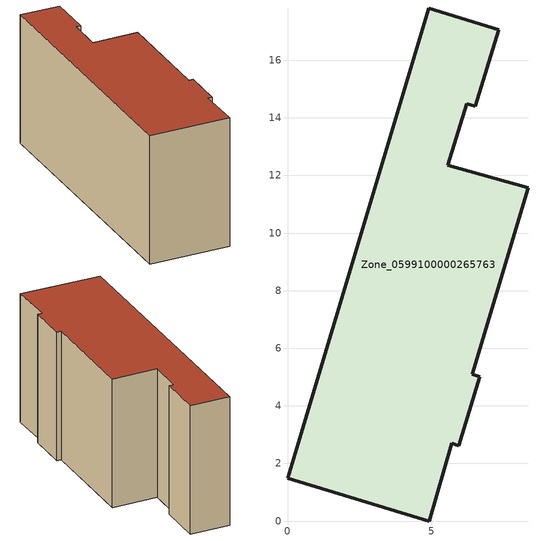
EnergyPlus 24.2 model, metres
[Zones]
Zone_0599100000265763
 floor ground (C_G): 6.41,5.09 6.67,5 5.95,2.62 5.69,2.69 4.92,0 0,1.48 4.91,17.82 7.34,17.07 6.52,14.4 6.22,14.48 5.56,12.36 8.36,11.57 z0
 wall outside (C_F): 8.36,11.57 5.56,12.36 6.22,14.48 6.52,14.4 7.34,17.07 4.91,17.82 0,1.48 4.92,0 5.69,2.69 5.95,2.62 6.67,5 6.41,5.09 8.36,11.57 z0:8.34
 roof outside (C_R): 6.41,5.09 8.36,11.57 5.56,12.36 6.22,14.48 6.52,14.4 7.34,17.07 4.91,17.82 0,1.48 4.92,0 5.69,2.69 5.95,2.62 6.67,5 z8.34
[BUILDING]
Pand.0599100000265763: North Axis=0; Terrain=City; Loads Convergence Tolerance Value=0.04; Temperature Convergence Tolerance Value=0.4; Solar Distribution=FullExterior; Maximum Number of Warmup Days=25; Minimum Number of Warmup Days=1
[Site:Location]
Rotterdam.The.Hague.AP_ZH_NLD Design_Conditions: Latitude=51.96; Longitude=4.45; Time Zone=1; Elevation=-4.5
[SITE:GROUNDTEMPERATURE:BUILDINGSURFACE]
18, 18, 18, 18, 18, 18, 18, 18, 18, 18, 18, 18
[MATERIAL] Thermal Absorptance=0.9; Solar Absorptance=0.7; Visible Absorptance=0.7
Name | Roughness | Thickness | Conductivity | Density | Specific Heat
G.TI.1975-1991 | MediumSmooth | 0.15 | 0.288461 | 540 | 1210
F.TI.1975-1991 | Rough | 0.3 | 0.230769 | 1920 | 840
R.TI.1975-1991 | MediumRough | 0.2 | 0.153846 | 1500 | 1000
[CONSTRUCTION]
C_G: G.TI.1975-1991
C_F: F.TI.1975-1991
C_R: R.TI.1975-1991
[ZONE]
Zone_0599100000265763: Type=1; Multiplier=1; Ceiling Height=Autocalculate; Volume=Autocalculate; Floor Area=autocalculate; Part of Total Floor Area=Yes
[ZONEINFILTRATION:DESIGNFLOWRATE]
Infil_Zone_0599100000265763: Zone or ZoneList or Space or SpaceList=Zone_0599100000265763; Schedule=AlwaysOn; Design Flow Rate Calculation Method=Flow/Area; Flow Rate per Floor Area=0.003; Constant Term Coefficient=1; Temperature Term Coefficient=0; Velocity Term Coefficient=0; Velocity Squared Term Coefficient=0
[HVACTEMPLATE:ZONE:IDEALLOADSAIRSYSTEM]
Zone_0599100000265763: Maximum Heating Supply Air Temperature=50; Minimum Cooling Supply Air Temperature=13; Maximum Heating Supply Air Humidity Ratio=0.0156; Minimum Cooling Supply Air Humidity Ratio=0.0077; Heating Limit=NoLimit; Cooling Limit=NoLimit; Dehumidification Control Type=ConstantSensibleHeatRatio; Cooling Sensible Heat Ratio=0.7; Dehumidification Setpoint=60; Humidification Control Type=None; Humidification Setpoint=30; Outdoor Air Method=None; Outdoor Air Flow Rate per Person=0.00944; Outdoor Air Flow Rate per Zone Floor Area=0; Outdoor Air Flow Rate per Zone=0; Demand Controlled Ventilation Type=None; Outdoor Air Economizer Type=NoEconomizer; Heat Recovery Type=None; Sensible Heat Recovery Effectiveness=0.7; Latent Heat Recovery Effectiveness=0.65
[ZONECONTROL:THERMOSTAT]
ThermostatControl_Zone_0599100000265763: Zone or ZoneList=Zone_0599100000265763; Control Type Schedule=DualSetpointControlType; Control 1=Thermostat_Zone_0599100000265763; Temperature Difference Between Cutout And Setpoint=0
[THERMOSTATSETPOINT:DUALSETPOINT]
Thermostat_Zone_0599100000265763: Heating Setpoint Temperature Schedule=HeatingSetpoint_Zone_0599100000265763; Cooling Setpoint Temperature Schedule=CoolingSetpoint_Zone_0599100000265763
[SCHEDULE:COMPACT]
HeatingSetpoint_Zone_0599100000265763: Through: 12/31, For: AllDays, Until: 24:00, 21
CoolingSetpoint_Zone_0599100000265763: Through: 12/31, For: AllDays, Until: 24:00, 24
DualSetpointControlType: Through: 12/31, For: AllDays, Until: 24:00, 4
AlwaysOn: Through: 12/31, For: AllDays, Until: 24:00, 1
